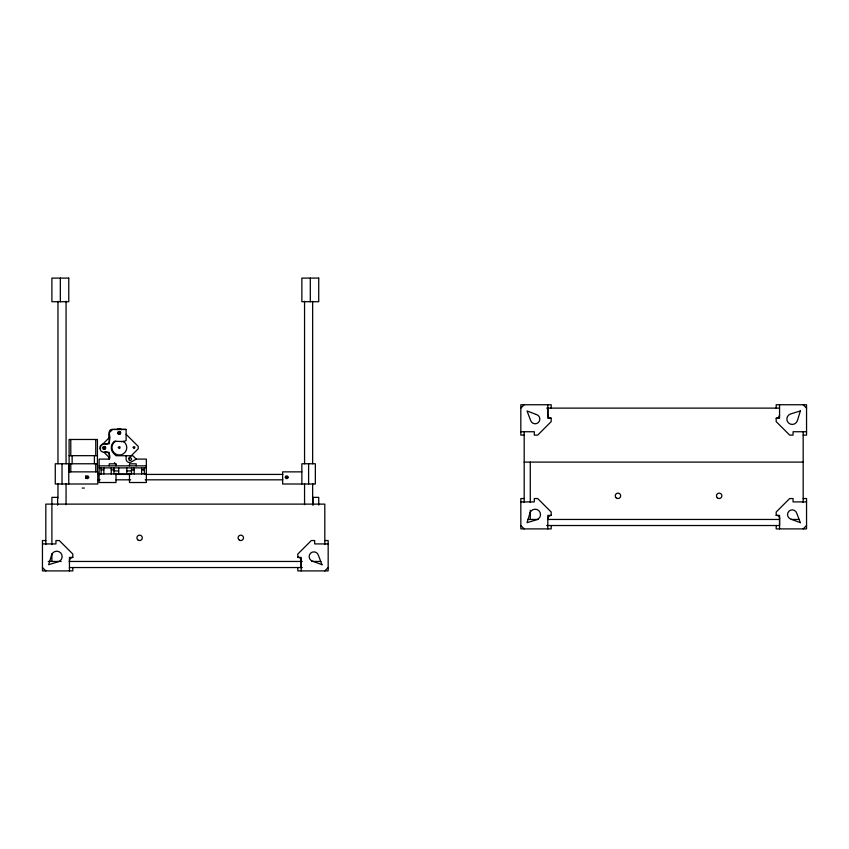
<?xml version="1.0" encoding="UTF-8"?>
<svg xmlns="http://www.w3.org/2000/svg" width="849" height="849" viewBox="0 0 849 849"><rect width="100%" height="100%" fill="white"/><g stroke="black" fill="none" stroke-linecap="round" stroke-linejoin="round"><path stroke-width="1.27" d="M115.995 473.307L115.995 482.519L99.121 482.519L99.121 459.107L109.245 459.107L109.245 452.368L102.984 452.23A4.319 4.319 0 0 1 104.098 443.751L109.245 443.751L109.245 432.12A2.696 2.696 0 0 1 111.951 429.424L126.108 429.424L126.108 440.557L123.583 441.565M301.183 560.786L301.183 557.411L297.819 557.411L297.819 554.036L311.307 540.548L314.682 540.548L314.682 543.922L328.17 543.922M547.817 414.874L547.817 418.249L551.181 418.249L551.181 421.624L537.693 435.113L534.318 435.113L534.318 431.738L520.83 431.738M779.562 518.771L779.562 515.396L776.188 515.396L776.188 512.021L789.687 498.533L793.062 498.533L793.062 501.908L806.55 501.908M118.404 431.844L118.17 432.088A1.348 1.348 0 0 0 120.038 433.966L120.314 433.754A1.348 1.348 0 0 0 120.314 431.844A1.348 1.348 0 0 0 118.404 431.844L118.191 432.12A1.348 1.348 0 0 0 118.17 433.988A1.348 1.348 0 0 0 120.08 433.988M109.808 437.108L100.522 446.394L100.522 448.781M117.215 429.7L118.17 428.745L120.558 428.745L121.513 429.7M103.143 447.115L103.376 446.871A1.348 1.348 0 0 1 105.287 446.871C106.104 450.883 101.349 445.927 105.318 446.903A1.348 1.348 0 0 1 105.287 448.781L105.053 449.015M128.921 458.067L138.207 448.781L138.207 446.394L126.13 434.317M324.806 570.899L328.17 567.535M520.83 408.125L524.194 404.75M803.175 528.895L806.55 525.52M112.62 429.424L109.245 432.778C109.829 436.715 111.251 446.096 104.098 443.751M129.483 473.307L129.483 482.519L146.346 482.519L146.346 459.107L136.233 459.107L131.171 462.036A3.375 3.375 0 0 1 126.108 459.107L126.108 455.733M546.671 408.125L779.562 408.125M550.396 418.249L551.181 418.249L550.269 418.239A2.982 2.982 0 0 1 547.828 415.787L547.817 408.125M806.55 431.738L793.062 431.738L793.062 435.113L789.687 435.113L776.188 421.624L776.188 418.249L779.562 418.249L779.562 404.75M126.108 429.424L113.596 429.424M524.194 435.113L520.83 435.113L520.83 404.75L551.181 404.75L551.181 408.125M803.175 435.113L806.55 435.113L806.55 404.75L776.188 404.75L776.188 408.125M121.895 441.565L121.28 441.565M124.198 441.565L114.477 441.278L113.639 441.915A8.097 8.097 0 0 0 113.639 453.366L115.995 455.733L132.858 455.733L136.233 459.107M103.843 452.358C108.513 450.522 110.986 455 109.245 459.107M69.098 455.669L97.433 455.669M524.194 462.1L803.175 462.1M69.098 463.766L97.433 463.766M99.121 465.857L146.346 465.857M99.121 467.884L146.346 467.884M101.148 469.9L103.843 469.9M111.261 469.9L113.968 469.9M131.51 469.9L134.206 469.9M141.624 469.9L144.33 469.9M113.968 470.919L118.69 470.919M126.788 470.919L131.51 470.919M68.758 471.864L97.773 471.864L97.773 484.004L55.27 484.004L55.27 463.766L68.758 463.766L68.758 484.004M301.862 471.864L282.632 471.864L282.632 484.004L315.35 484.004L315.35 463.766L301.862 463.766L301.862 484.004M99.121 473.954L146.346 473.954M97.539 474.421L100.193 474.421M116.08 474.421L130.64 474.421M145.2 474.421L282.866 474.421M85.961 477.255L88.667 477.255A1.348 1.348 0 0 1 86.64 478.433A1.348 1.348 0 0 1 86.64 476.087A1.348 1.348 0 0 1 88.667 477.255M285.328 477.255L288.034 477.255A1.348 1.348 0 0 1 286.007 478.433A1.348 1.348 0 0 1 286.007 476.087A1.348 1.348 0 0 1 288.034 477.255M97.539 479.823L100.193 479.823M116.08 479.823L130.64 479.823M145.2 479.823L282.866 479.823M82.226 488.058L84.316 488.058M524.194 498.533L520.83 498.533L520.83 528.895L551.181 528.895L551.181 525.52M803.175 498.533L806.55 498.533L806.55 528.895L776.188 528.895L776.188 525.52M520.83 501.908L534.318 501.908L534.318 498.533L537.693 498.533L551.181 512.021L551.181 515.396A3.683 3.683 0 0 0 547.817 518.771M551.181 515.396L547.817 515.396L547.817 528.895M776.984 515.396L776.188 515.396L777.111 515.407A2.982 2.982 0 0 1 779.552 517.858L779.562 525.52L546.671 525.52M527.845 519.45L538.224 519.45M547.488 519.45L779.329 519.45M791.257 519.45L799.206 519.45M45.825 540.548L42.45 540.548L42.45 570.899L72.812 570.899L72.812 567.535M324.806 540.548L328.17 540.548L328.17 570.899L297.819 570.899L297.819 567.535M42.45 543.922L55.938 543.922L55.938 540.548L59.313 540.548L72.812 554.036L72.812 557.411A3.683 3.683 0 0 0 69.438 560.786M72.812 557.411L69.438 557.411L69.438 570.899M298.604 557.411L297.819 557.411L298.731 557.422A2.982 2.982 0 0 1 301.172 559.862L301.183 567.535M48.255 561.454L61.17 561.454M69.119 561.454L302.276 561.454M311.551 561.454L320.826 561.454M69.438 567.535L302.329 567.535M803.175 404.75L806.55 408.125M520.83 525.52L524.194 528.895M104.236 452.496L109.808 458.067M114.435 462.694L116.313 464.573M42.45 567.535L45.825 570.899M803.175 431.738L803.175 502.502M779.562 517.986L779.562 528.895M547.817 404.75L547.817 415.66M530.275 462.1L530.275 502.502M530.275 510.323L530.275 519.45M524.194 431.738L524.194 502.502M324.806 544.517L324.806 504.115L45.825 504.115L45.825 544.517M318.725 505.07L318.725 497.365L312.994 497.365L312.994 505.187M312.655 301.278L312.655 463.724M312.655 483.537L312.655 504.667M310.299 278.101L310.299 301.713M308.612 463.766L308.612 484.004M304.558 301.278L304.558 463.724M304.558 483.537L304.558 504.667M301.183 559.99L301.183 570.899M144.33 467.884L144.33 473.954M141.624 467.884L141.624 473.954M136.233 465.857L136.233 463.83L129.483 463.83L129.483 465.857M134.206 467.884L134.206 473.954M131.51 467.884L131.51 473.954M126.788 467.884L126.788 473.954M118.69 467.884L118.69 473.954M115.995 465.857L115.995 463.83L109.245 463.83L109.245 465.857M113.968 467.884L113.968 473.954M111.261 467.884L111.261 473.954M109.245 434.147L109.245 438.869M103.843 467.884L103.843 473.954M101.148 467.884L101.148 473.954M97.433 471.864L97.433 439.474L69.098 439.474L69.098 471.864M95.746 439.474L95.746 455.669M95.746 463.766L95.746 471.864M94.398 455.669L94.398 463.766M85.632 475.78L85.632 478.475M72.133 455.669L72.133 463.766M70.785 439.474L70.785 455.669M70.785 463.766L70.785 471.864M66.063 301.278L66.063 463.724M66.063 483.537L66.063 504.667M62.019 463.766L62.019 484.004M60.332 278.101L60.332 301.713M57.965 301.278L57.965 463.724M57.965 483.537L57.965 498.066M57.626 505.187L57.626 497.365L51.895 497.365L51.895 544.517M51.895 553.644L51.895 561.454M779.562 414.874A3.683 3.683 0 0 1 776.188 418.249M123.147 441.204A7.418 7.418 0 0 1 124.994 452.421A7.418 7.418 0 0 1 113.617 452.294A7.418 7.418 0 0 1 115.729 441.119M118.319 447.423C120.027 451.286 121.131 444.282 118.319 447.423M118.382 432.534C119.624 436.397 121.386 429.806 118.382 432.534M133.197 447.253C134.163 451.201 136.381 444.749 133.197 447.253M51.545 555.193L48.648 564.702L58.157 561.805A5.402 5.402 0 0 0 60.576 552.773A5.402 5.402 0 0 0 51.545 555.193M529.925 513.189L527.027 522.687L536.536 519.79A5.402 5.402 0 0 0 538.956 510.769A5.402 5.402 0 0 0 529.925 513.189M800.352 410.958L797.455 420.457A5.402 5.402 0 0 1 788.424 422.876A5.402 5.402 0 0 1 790.844 413.856L800.352 410.958M68.758 278.101L51.895 278.101L51.895 301.713L68.758 301.713L68.758 278.101M318.725 278.101L301.862 278.101L301.862 301.713L318.725 301.713L318.725 278.101M536.356 414.503L527.027 410.958L530.572 420.287A4.723 4.723 0 0 0 538.478 422.409A4.723 4.723 0 0 0 536.356 414.503M800.352 522.687L791.013 519.142A4.723 4.723 0 0 1 788.901 511.247A4.723 4.723 0 0 1 796.797 513.358L800.352 522.687M321.973 564.702L312.644 561.157A4.723 4.723 0 0 1 310.522 553.251A4.723 4.723 0 0 1 318.428 555.373L321.973 564.702M137.697 539.752A2.696 2.696 0 0 0 142.208 538.542A2.696 2.696 0 0 0 138.907 535.241A2.696 2.696 0 0 0 137.697 539.752M239.45 540.187A2.696 2.696 0 0 0 243.504 537.841A2.696 2.696 0 0 0 239.45 535.507A2.696 2.696 0 0 0 239.45 540.187M616.066 497.737A2.696 2.696 0 0 0 620.587 496.527A2.696 2.696 0 0 0 617.276 493.227A2.696 2.696 0 0 0 616.066 497.737M717.267 497.737A2.696 2.696 0 0 0 721.788 496.527A2.696 2.696 0 0 0 718.477 493.227A2.696 2.696 0 0 0 717.267 497.737M103.419 449.238A1.348 1.348 0 0 0 105.446 448.06A1.348 1.348 0 0 0 103.419 446.892A1.348 1.348 0 0 0 103.419 449.238M129.483 460.275A1.348 1.348 0 0 0 131.51 459.107A1.348 1.348 0 0 0 129.483 457.94A1.348 1.348 0 0 0 129.483 460.275"/></g></svg>
